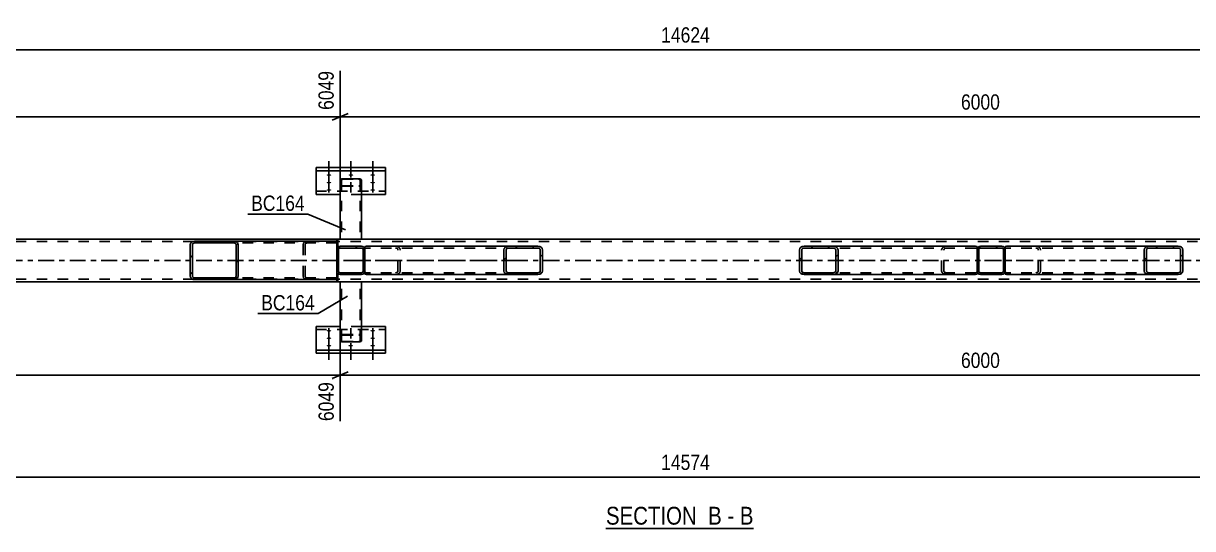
# Model space of a CAD drawing. Header units: millimetres. Extents: x -46 to 795, y -429 to 165.
# Drawn here: x 152.2 to 371.3, y -273.4 to -178.7 of the extents above; entities that cross this region are included whole.
import ezdxf

# ---------------------------------------------------------------- set-up
doc = ezdxf.new("R2010")
doc.units = ezdxf.units.MM
doc.linetypes.add('DXK_LINE_DOT2', pattern=[3.9198, 1.9599, -1.9599])
doc.linetypes.add('DXK_LINE_DOT3', pattern=[5.9187, 2.979, -0.9799, 0.9799, -0.9799])
doc.styles.add('Arial Narrow', font='ARIALN.TTF', dxfattribs={"height": 0.2})

# ---------------------------------------------------------------- blocks, each defined once
blk = doc.blocks.new('Unknown-761550471-13 - 7013')
at = {"color": 6, "linetype": 'Continuous'}
blk.add_line((261.36, -273.42), (289, -273.42), dxfattribs=at)
at = {"color": 0, "linetype": 'Continuous'}
blk.add_wipeout([(279.46, -272.67), (279.46, -269.17), (261.36, -269.17), (261.36, -272.67)], dxfattribs=at)
at = {"color": 7, "linetype": 'Continuous', "style": 'Arial Narrow'}
blk.add_text('SECTION ', height=3.34, dxfattribs=at).set_placement((261.36, -272.67))
at = {"color": 0, "linetype": 'Continuous'}
blk.add_wipeout([(283.07, -272.67), (283.07, -269.17), (280.51, -269.17), (280.51, -272.67)], dxfattribs=at)
at = {"color": 7, "linetype": 'Continuous', "style": 'Arial Narrow'}
blk.add_text('B', height=3.34, dxfattribs=at).set_placement((280.51, -272.67))
at = {"color": 0, "linetype": 'Continuous'}
blk.add_wipeout([(285.4, -272.67), (285.4, -269.17), (284.12, -269.17), (284.12, -272.67)], dxfattribs=at)
at = {"color": 7, "linetype": 'Continuous', "style": 'Arial Narrow'}
blk.add_text('-', height=3.34, dxfattribs=at).set_placement((284.12, -272.67))
at = {"color": 0, "linetype": 'Continuous'}
blk.add_wipeout([(289, -272.67), (289, -269.17), (286.45, -269.17), (286.45, -272.67)], dxfattribs=at)
at = {"color": 7, "linetype": 'Continuous', "style": 'Arial Narrow'}
blk.add_text('B', height=3.34, dxfattribs=at).set_placement((286.45, -272.67))
blk = doc.blocks.new('Part-761550471-7079 - 7013')
at = {"color": 2, "linetype": 'Continuous'}
for p, q in [((547.74, -219.14), (12.9, -219.14)), ((547.74, -227.14), (12.9, -227.14))]:
    blk.add_line(p, q, dxfattribs=at)
at = {"color": 7, "linetype": 'DXK_LINE_DOT2'}
for p, q in [((552.54, -219.62), (12.9, -219.62)), ((552.54, -226.66), (12.9, -226.66))]:
    blk.add_line(p, q, dxfattribs=at)
at = {"color": 7, "linetype": 'DXK_LINE_DOT3'}
blk.add_line((12.9, -223.14), (552.54, -223.14), dxfattribs=at)
blk = doc.blocks.new('Part-761550471-7015 - 7013')
at = {"color": 2, "linetype": 'Continuous'}
for p, q in [((210.9, -225.78), (210.9, -226.98)), ((211.14, -225.78), (210.9, -225.78)), ((210.9, -226.98), (210.9, -226.74)), ((210.9, -226.98), (211.14, -226.98)), ((211.14, -226.98), (211.14, -225.78))]:
    blk.add_line(p, q, dxfattribs=at)
at = {"color": 7, "linetype": 'DXK_LINE_DOT2'}
for p, q in [((210.9, -226.74), (210.9, -225.78)), ((210.9, -225.78), (211.14, -225.78)), ((210.9, -225.78), (210.9, -225.78)), ((211.14, -226.98), (210.9, -226.98)), ((210.9, -226.98), (210.9, -226.98)), ((211.14, -225.78), (211.14, -226.98)), ((211.14, -225.78), (211.14, -225.78)), ((211.14, -226.98), (211.14, -226.98))]:
    blk.add_line(p, q, dxfattribs=at)
blk = doc.blocks.new('Part-761550471-7189 - 7013')
at = {"color": 2, "linetype": 'Continuous'}
for p, q in [((211.55, -238.25), (211.55, -227.14)), ((215.55, -238.25), (215.55, -227.14)), ((211.58, -238.31), (211.55, -238.25)), ((211.69, -238.37), (211.58, -238.31)), ((211.84, -238.4), (211.69, -238.37)), ((212.03, -238.41), (211.84, -238.4)), ((212.03, -238.41), (215.07, -238.41)), ((215.25, -238.4), (215.07, -238.41)), ((215.41, -238.37), (215.25, -238.4)), ((215.51, -238.31), (215.41, -238.37)), ((215.55, -238.25), (215.51, -238.31))]:
    blk.add_line(p, q, dxfattribs=at)
at = {"color": 7, "linetype": 'DXK_LINE_DOT2'}
for p, q in [((215.55, -227.14), (211.55, -227.14)), ((211.79, -238.25), (211.79, -227.14)), ((215.31, -238.25), (215.31, -227.14)), ((211.55, -237.21), (211.58, -237.15)), ((211.58, -237.15), (211.69, -237.09)), ((211.69, -237.09), (211.84, -237.06)), ((211.8, -237.18), (211.79, -237.21)), ((211.79, -238.25), (211.8, -238.28)), ((211.86, -237.15), (211.8, -237.18)), ((211.8, -238.28), (211.86, -238.31)), ((211.84, -237.06), (212.03, -237.05)), ((211.93, -237.13), (211.86, -237.15)), ((211.86, -238.31), (211.93, -238.33)), ((212.03, -237.13), (211.93, -237.13)), ((211.93, -238.33), (212.03, -238.33)), ((212.03, -237.05), (215.07, -237.05)), ((212.03, -237.13), (215.07, -237.13)), ((212.03, -238.33), (215.07, -238.33)), ((215.07, -237.05), (215.25, -237.06)), ((215.16, -237.13), (215.07, -237.13)), ((215.07, -238.33), (215.16, -238.33)), ((215.24, -237.15), (215.16, -237.13)), ((215.16, -238.33), (215.24, -238.31)), ((215.24, -237.15), (215.25, -237.16)), ((215.24, -238.31), (215.29, -238.28)), ((215.25, -237.06), (215.41, -237.09)), ((215.25, -237.16), (215.29, -237.18)), ((215.31, -237.21), (215.29, -237.18)), ((215.29, -238.28), (215.31, -238.25)), ((215.41, -237.09), (215.51, -237.15)), ((215.51, -237.15), (215.55, -237.21))]:
    blk.add_line(p, q, dxfattribs=at)
blk = doc.blocks.new('Part-761550471-7016 - 7013')
at = {"color": 2, "linetype": 'Continuous'}
for p, q in [((210.9, -219.3), (210.9, -219.54)), ((211.14, -219.3), (210.9, -219.3)), ((210.9, -220.5), (210.9, -219.3)), ((210.9, -220.5), (211.14, -220.5)), ((211.14, -220.5), (211.14, -219.3))]:
    blk.add_line(p, q, dxfattribs=at)
at = {"color": 7, "linetype": 'DXK_LINE_DOT2'}
for p, q in [((210.9, -219.3), (211.14, -219.3)), ((210.9, -219.3), (210.9, -219.3)), ((210.9, -219.54), (210.9, -220.5)), ((211.14, -220.5), (210.9, -220.5)), ((210.9, -220.5), (210.9, -220.5)), ((211.14, -219.3), (211.14, -220.5)), ((211.14, -219.3), (211.14, -219.3)), ((211.14, -220.5), (211.14, -220.5))]:
    blk.add_line(p, q, dxfattribs=at)
blk = doc.blocks.new('Bolt-761550471-7035 - 7013')
at = {"linetype": 'Continuous'}
for points in [[(209.45, -236.48), (209.35, -236.48), (209.27, -236.47), (209.19, -236.45), (209.12, -236.43), (209.07, -236.4), (209.03, -236.37), (209.01, -236.34), (209.01, -236.31), (209.03, -236.28), (209.07, -236.25), (209.12, -236.23), (209.19, -236.21), (209.27, -236.19), (209.35, -236.18), (209.45, -236.18), (209.54, -236.18), (209.63, -236.19), (209.7, -236.21), (209.77, -236.23), (209.83, -236.25), (209.86, -236.28), (209.88, -236.31), (209.88, -236.34), (209.86, -236.37), (209.83, -236.4), (209.77, -236.43), (209.7, -236.45), (209.63, -236.47), (209.54, -236.48)], [(217.65, -236.48), (217.55, -236.48), (217.47, -236.47), (217.39, -236.45), (217.32, -236.43), (217.27, -236.4), (217.23, -236.37), (217.21, -236.34), (217.21, -236.31), (217.23, -236.28), (217.27, -236.25), (217.32, -236.23), (217.39, -236.21), (217.47, -236.19), (217.55, -236.18), (217.65, -236.18), (217.74, -236.18), (217.83, -236.19), (217.9, -236.21), (217.97, -236.23), (218.03, -236.25), (218.06, -236.28), (218.08, -236.31), (218.08, -236.34), (218.06, -236.37), (218.03, -236.4), (217.97, -236.43), (217.9, -236.45), (217.83, -236.47), (217.74, -236.48)], [(209.45, -237.87), (209.35, -237.87), (209.27, -237.86), (209.19, -237.85), (209.12, -237.82), (209.07, -237.8), (209.03, -237.77), (209.01, -237.74), (209.01, -237.71), (209.03, -237.68), (209.07, -237.65), (209.12, -237.62), (209.19, -237.6), (209.27, -237.59), (209.35, -237.58), (209.45, -237.57), (209.54, -237.58), (209.63, -237.59), (209.7, -237.6), (209.77, -237.62), (209.83, -237.65), (209.86, -237.68), (209.88, -237.71), (209.88, -237.74), (209.86, -237.77), (209.83, -237.8), (209.77, -237.82), (209.7, -237.85), (209.63, -237.86), (209.54, -237.87)], [(217.65, -237.87), (217.55, -237.87), (217.47, -237.86), (217.39, -237.85), (217.32, -237.82), (217.27, -237.8), (217.23, -237.77), (217.21, -237.74), (217.21, -237.71), (217.23, -237.68), (217.27, -237.65), (217.32, -237.62), (217.39, -237.6), (217.47, -237.59), (217.55, -237.58), (217.65, -237.57), (217.74, -237.58), (217.83, -237.59), (217.9, -237.6), (217.97, -237.62), (218.03, -237.65), (218.06, -237.68), (218.08, -237.71), (218.08, -237.74), (218.06, -237.77), (218.03, -237.8), (217.97, -237.82), (217.9, -237.85), (217.83, -237.86), (217.74, -237.87)], [(209.45, -239.28), (209.35, -239.28), (209.27, -239.27), (209.19, -239.25), (209.12, -239.23), (209.07, -239.21), (209.03, -239.18), (209.01, -239.15), (209.01, -239.12), (209.03, -239.09), (209.07, -239.06), (209.12, -239.03), (209.19, -239.01), (209.27, -239), (209.35, -238.99), (209.45, -238.98), (209.54, -238.99), (209.63, -239), (209.7, -239.01), (209.77, -239.03), (209.83, -239.06), (209.86, -239.09), (209.88, -239.12), (209.88, -239.15), (209.86, -239.18), (209.83, -239.21), (209.77, -239.23), (209.7, -239.25), (209.63, -239.27), (209.54, -239.28)], [(213.53, -239.28), (213.43, -239.28), (213.35, -239.27), (213.27, -239.25), (213.2, -239.23), (213.15, -239.21), (213.11, -239.18), (213.09, -239.15), (213.09, -239.12), (213.11, -239.09), (213.15, -239.06), (213.2, -239.03), (213.27, -239.01), (213.35, -239), (213.43, -238.99), (213.53, -238.98), (213.62, -238.99), (213.71, -239), (213.78, -239.01), (213.85, -239.03), (213.91, -239.06), (213.94, -239.09), (213.96, -239.12), (213.96, -239.15), (213.94, -239.18), (213.91, -239.21), (213.85, -239.23), (213.78, -239.25), (213.71, -239.27), (213.62, -239.28)], [(217.65, -239.28), (217.55, -239.28), (217.47, -239.27), (217.39, -239.25), (217.32, -239.23), (217.27, -239.21), (217.23, -239.18), (217.21, -239.15), (217.21, -239.12), (217.23, -239.09), (217.27, -239.06), (217.32, -239.03), (217.39, -239.01), (217.47, -239), (217.55, -238.99), (217.65, -238.98), (217.74, -238.99), (217.83, -239), (217.9, -239.01), (217.97, -239.03), (218.03, -239.06), (218.06, -239.09), (218.08, -239.12), (218.08, -239.15), (218.06, -239.18), (218.03, -239.21), (217.97, -239.23), (217.9, -239.25), (217.83, -239.27), (217.74, -239.28)]]:
    blk.add_hatch(color=1, dxfattribs=at).paths.add_polyline_path(points)
at = {"color": 1, "linetype": 'Continuous'}
for p, q in [((209.45, -235.84), (209.45, -238.96)), ((217.65, -235.84), (217.65, -238.96)), ((209.45, -237.23), (209.45, -240.35)), ((209.45, -238.64), (209.45, -241.76)), ((213.53, -238.64), (213.53, -241.76)), ((217.65, -237.23), (217.65, -240.35)), ((217.65, -238.64), (217.65, -241.76))]:
    blk.add_line(p, q, dxfattribs=at)
at = {"color": 1, "linetype": 'DXK_LINE_DOT2'}
blk.add_line((213.53, -235.84), (213.53, -238.96), dxfattribs=at)
blk = doc.blocks.new('Bolt-761550471-7036 - 7013')
at = {"linetype": 'Continuous'}
for points in [[(209.45, -206.99), (209.54, -207), (209.63, -207.01), (209.7, -207.02), (209.77, -207.04), (209.83, -207.07), (209.86, -207.1), (209.88, -207.13), (209.88, -207.16), (209.86, -207.19), (209.83, -207.22), (209.77, -207.24), (209.7, -207.27), (209.63, -207.28), (209.54, -207.29), (209.45, -207.29), (209.35, -207.29), (209.27, -207.28), (209.19, -207.27), (209.12, -207.24), (209.07, -207.22), (209.03, -207.19), (209.01, -207.16), (209.01, -207.13), (209.03, -207.1), (209.07, -207.07), (209.12, -207.04), (209.19, -207.02), (209.27, -207.01), (209.35, -207)], [(213.57, -206.99), (213.66, -207), (213.75, -207.01), (213.82, -207.02), (213.89, -207.04), (213.95, -207.07), (213.98, -207.1), (214, -207.13), (214, -207.16), (213.98, -207.19), (213.95, -207.22), (213.89, -207.24), (213.82, -207.27), (213.75, -207.28), (213.66, -207.29), (213.57, -207.29), (213.47, -207.29), (213.39, -207.28), (213.31, -207.27), (213.24, -207.24), (213.19, -207.22), (213.15, -207.19), (213.13, -207.16), (213.13, -207.13), (213.15, -207.1), (213.19, -207.07), (213.24, -207.04), (213.31, -207.02), (213.39, -207.01), (213.47, -207)], [(217.65, -206.99), (217.74, -207), (217.83, -207.01), (217.9, -207.02), (217.97, -207.04), (218.03, -207.07), (218.06, -207.1), (218.08, -207.13), (218.08, -207.16), (218.06, -207.19), (218.03, -207.22), (217.97, -207.24), (217.9, -207.27), (217.83, -207.28), (217.74, -207.29), (217.65, -207.29), (217.55, -207.29), (217.47, -207.28), (217.39, -207.27), (217.32, -207.24), (217.27, -207.22), (217.23, -207.19), (217.21, -207.16), (217.21, -207.13), (217.23, -207.1), (217.27, -207.07), (217.32, -207.04), (217.39, -207.02), (217.47, -207.01), (217.55, -207)], [(209.45, -208.4), (209.54, -208.41), (209.63, -208.42), (209.7, -208.43), (209.77, -208.45), (209.83, -208.48), (209.86, -208.51), (209.88, -208.54), (209.88, -208.57), (209.86, -208.6), (209.83, -208.63), (209.77, -208.65), (209.7, -208.67), (209.63, -208.69), (209.54, -208.7), (209.45, -208.7), (209.35, -208.7), (209.27, -208.69), (209.19, -208.67), (209.12, -208.65), (209.07, -208.63), (209.03, -208.6), (209.01, -208.57), (209.01, -208.54), (209.03, -208.51), (209.07, -208.48), (209.12, -208.45), (209.19, -208.43), (209.27, -208.42), (209.35, -208.41)], [(209.45, -209.8), (209.54, -209.8), (209.63, -209.81), (209.7, -209.83), (209.77, -209.85), (209.83, -209.87), (209.86, -209.9), (209.88, -209.93), (209.88, -209.96), (209.86, -209.99), (209.83, -210.02), (209.77, -210.05), (209.7, -210.07), (209.63, -210.09), (209.54, -210.1), (209.45, -210.1), (209.35, -210.1), (209.27, -210.09), (209.19, -210.07), (209.12, -210.05), (209.07, -210.02), (209.03, -209.99), (209.01, -209.96), (209.01, -209.93), (209.03, -209.9), (209.07, -209.87), (209.12, -209.85), (209.19, -209.83), (209.27, -209.81), (209.35, -209.8)], [(217.65, -208.4), (217.74, -208.41), (217.83, -208.42), (217.9, -208.43), (217.97, -208.45), (218.03, -208.48), (218.06, -208.51), (218.08, -208.54), (218.08, -208.57), (218.06, -208.6), (218.03, -208.63), (217.97, -208.65), (217.9, -208.67), (217.83, -208.69), (217.74, -208.7), (217.65, -208.7), (217.55, -208.7), (217.47, -208.69), (217.39, -208.67), (217.32, -208.65), (217.27, -208.63), (217.23, -208.6), (217.21, -208.57), (217.21, -208.54), (217.23, -208.51), (217.27, -208.48), (217.32, -208.45), (217.39, -208.43), (217.47, -208.42), (217.55, -208.41)], [(217.65, -209.8), (217.74, -209.8), (217.83, -209.81), (217.9, -209.83), (217.97, -209.85), (218.03, -209.87), (218.06, -209.9), (218.08, -209.93), (218.08, -209.96), (218.06, -209.99), (218.03, -210.02), (217.97, -210.05), (217.9, -210.07), (217.83, -210.09), (217.74, -210.1), (217.65, -210.1), (217.55, -210.1), (217.47, -210.09), (217.39, -210.07), (217.32, -210.05), (217.27, -210.02), (217.23, -209.99), (217.21, -209.96), (217.21, -209.93), (217.23, -209.9), (217.27, -209.87), (217.32, -209.85), (217.39, -209.83), (217.47, -209.81), (217.55, -209.8)]]:
    blk.add_hatch(color=1, dxfattribs=at).paths.add_polyline_path(points)
at = {"color": 1, "linetype": 'Continuous'}
for p, q in [((209.45, -207.63), (209.45, -204.51)), ((209.45, -209.04), (209.45, -205.92)), ((213.57, -207.63), (213.57, -204.51)), ((217.65, -207.63), (217.65, -204.51)), ((217.65, -209.04), (217.65, -205.92)), ((209.45, -210.44), (209.45, -207.32)), ((217.65, -210.44), (217.65, -207.32))]:
    blk.add_line(p, q, dxfattribs=at)
at = {"color": 1, "linetype": 'DXK_LINE_DOT2'}
blk.add_line((213.57, -210.44), (213.57, -207.32), dxfattribs=at)
blk = doc.blocks.new('Part-761550471-7110 - 7013')
at = {"color": 2, "linetype": 'Continuous'}
for p, q in [((207.05, -240.55), (207.05, -235.51)), ((211.55, -235.51), (207.05, -235.51)), ((220.05, -235.51), (215.55, -235.51)), ((220.05, -240.55), (220.05, -235.51)), ((207.05, -239.95), (220.05, -239.95)), ((207.05, -240.55), (220.05, -240.55))]:
    blk.add_line(p, q, dxfattribs=at)
at = {"color": 7, "linetype": 'DXK_LINE_DOT2'}
for p, q in [((207.05, -236.11), (220.05, -236.11)), ((211.58, -235.51), (211.55, -235.51)), ((215.55, -235.51), (211.58, -235.51))]:
    blk.add_line(p, q, dxfattribs=at)
blk = doc.blocks.new('Part-761550471-7115 - 7013')
at = {"linetype": 'Continuous'}
h = blk.add_hatch(dxfattribs=at)
h.set_pattern_fill('', scale=0.7, style=0, pattern_type=0)
h.set_pattern_definition([(45, (368.9369, -225.7294), (-1.57154, 1.57154), [])])
h.paths.add_polyline_path([(368.6, -225.78), (368.94, -225.73), (369.22, -225.59), (369.41, -225.38), (369.48, -225.14), (369.48, -221.14), (369.41, -220.89), (369.22, -220.69), (368.94, -220.55), (368.6, -220.5), (363.11, -220.5), (362.77, -220.55), (362.49, -220.69), (362.3, -220.89), (362.23, -221.14), (362.23, -225.14), (362.3, -225.38), (362.49, -225.59), (362.77, -225.73), (363.11, -225.78)])
h.paths.add_polyline_path([(362.94, -225.43), (362.8, -225.36), (362.7, -225.26), (362.67, -225.14), (362.67, -221.14), (362.7, -221.02), (362.8, -220.91), (362.94, -220.84), (363.11, -220.82), (368.6, -220.82), (368.77, -220.84), (368.91, -220.91), (369.01, -221.02), (369.04, -221.14), (369.04, -225.14), (369.01, -225.26), (368.91, -225.36), (368.77, -225.43), (368.6, -225.46), (363.11, -225.46)])
at = {"color": 2, "linetype": 'Continuous'}
for p, q in [((336.18, -220.54), (336.44, -220.5)), ((336.18, -220.54), (336.18, -221.14)), ((363.11, -220.5), (336.44, -220.5)), ((362.3, -220.89), (362.23, -221.14)), ((362.23, -225.14), (362.23, -221.14)), ((362.67, -221.14), (362.7, -221.02)), ((362.67, -225.14), (362.67, -221.14)), ((363.11, -220.5), (362.77, -220.55)), ((362.94, -220.84), (363.11, -220.82)), ((363.11, -220.5), (368.6, -220.5)), ((363.11, -220.82), (368.6, -220.82)), ((368.94, -220.55), (368.6, -220.5)), ((368.6, -220.82), (368.77, -220.84)), ((369.01, -221.02), (369.04, -221.14)), ((369.04, -225.14), (369.04, -221.14)), ((369.48, -221.14), (369.41, -220.89)), ((369.48, -225.14), (369.48, -221.14)), ((336.18, -225.73), (336.18, -225.14)), ((362.23, -225.14), (362.3, -225.38)), ((362.7, -225.26), (362.67, -225.14)), ((363.11, -225.46), (362.94, -225.43)), ((363.11, -225.46), (368.6, -225.46)), ((368.77, -225.43), (368.6, -225.46)), ((369.04, -225.14), (369.01, -225.26)), ((369.41, -225.38), (369.48, -225.14)), ((336.18, -225.74), (336.18, -225.73)), ((336.44, -225.78), (336.18, -225.74)), ((363.11, -225.78), (336.44, -225.78)), ((362.77, -225.73), (363.11, -225.78)), ((363.11, -225.78), (368.6, -225.78)), ((368.6, -225.78), (368.94, -225.73))]:
    blk.add_line(p, q, dxfattribs=at)
at = {"color": 7, "linetype": 'DXK_LINE_DOT2'}
for p, q in [((336.18, -220.54), (336.18, -220.89)), ((336.27, -220.84), (336.18, -220.89)), ((336.18, -225.59), (336.18, -221.14)), ((336.44, -220.82), (336.27, -220.84)), ((368.6, -220.82), (336.44, -220.82)), ((341.93, -220.5), (342.27, -220.55)), ((342.1, -220.84), (341.93, -220.82)), ((342.37, -221.14), (342.33, -221.02)), ((342.37, -225.14), (342.37, -221.14)), ((342.74, -220.89), (342.81, -221.14)), ((342.81, -225.14), (342.81, -221.14)), ((368.6, -220.5), (363.11, -220.5)), ((336.18, -225.39), (336.27, -225.43)), ((336.27, -225.43), (336.44, -225.46)), ((368.6, -225.46), (336.44, -225.46)), ((341.93, -225.46), (342.1, -225.43)), ((342.33, -225.26), (342.37, -225.14)), ((342.81, -225.14), (342.74, -225.38)), ((342.27, -225.73), (341.93, -225.78)), ((368.6, -225.78), (363.11, -225.78))]:
    blk.add_line(p, q, dxfattribs=at)
at = {"color": 7, "linetype": 'DXK_LINE_DOT3'}
blk.add_line((332.33, -223.14), (365.86, -223.14), dxfattribs=at)
at = {"color": 7, "linetype": 'DXK_LINE_DOT2'}
for centre, radius, start, end in [((342, -221.23), 0.401, 32.4104, 75.4453), ((342.06, -221.32), 0.802, 32.4104, 75.4453), ((342, -225.05), 0.401, 284.5547, 327.5896), ((342.06, -224.95), 0.802, 284.5547, 327.5896)]:
    blk.add_arc(centre, radius, start, end, dxfattribs=at)
at = {"color": 2, "linetype": 'Continuous'}
for centre, radius, start, end in [((362.97, -221.32), 0.802, 104.5547, 147.5896), ((363.04, -221.23), 0.401, 104.5547, 147.5896), ((368.67, -221.23), 0.401, 32.4104, 75.4453), ((368.74, -221.32), 0.802, 32.4104, 75.4453), ((362.97, -224.95), 0.802, 212.4104, 255.4453), ((363.04, -225.05), 0.401, 212.4104, 255.4453), ((368.67, -225.05), 0.401, 284.5547, 327.5896), ((368.74, -224.95), 0.802, 284.5547, 327.5896)]:
    blk.add_arc(centre, radius, start, end, dxfattribs=at)
blk = doc.blocks.new('Part-761550471-7122 - 7013')
at = {"linetype": 'Continuous'}
h = blk.add_hatch(dxfattribs=at)
h.set_pattern_fill('', scale=0.7, style=0, pattern_type=0)
h.set_pattern_definition([(45, (215.7857, -225.7294), (-1.57154, 1.57154), [])])
h.paths.add_polyline_path([(215.54, -225.78), (215.79, -225.73), (215.99, -225.59), (216.13, -225.38), (216.18, -225.14), (216.18, -221.14), (216.13, -220.89), (215.99, -220.69), (215.79, -220.55), (215.54, -220.5), (211.54, -220.5), (211.3, -220.55), (211.09, -220.69), (210.95, -220.89), (210.9, -221.14), (210.9, -225.14), (210.95, -225.38), (211.09, -225.59), (211.3, -225.73), (211.54, -225.78)])
h.paths.add_polyline_path([(211.42, -225.43), (211.31, -225.36), (211.25, -225.26), (211.22, -225.14), (211.22, -221.14), (211.25, -221.02), (211.31, -220.91), (211.42, -220.84), (211.54, -220.82), (215.54, -220.82), (215.66, -220.84), (215.77, -220.91), (215.84, -221.02), (215.86, -221.14), (215.86, -225.14), (215.84, -225.26), (215.77, -225.36), (215.66, -225.43), (215.54, -225.46), (211.54, -225.46)])
at = {"color": 7, "linetype": 'DXK_LINE_DOT2'}
for p, q in [((210.9, -221.14), (210.95, -220.89)), ((210.9, -225.14), (210.9, -221.14)), ((211.25, -221.02), (211.22, -221.14)), ((211.22, -225.14), (211.22, -221.14)), ((211.3, -220.55), (211.54, -220.5)), ((211.54, -220.82), (211.42, -220.84)), ((211.54, -220.5), (215.54, -220.5)), ((211.54, -220.82), (215.54, -220.82)), ((215.54, -220.5), (215.79, -220.55)), ((215.66, -220.84), (215.54, -220.82)), ((215.86, -221.14), (215.84, -221.02)), ((215.86, -225.14), (215.86, -221.14)), ((216.13, -220.89), (216.18, -221.14)), ((216.18, -225.14), (216.18, -221.14)), ((210.95, -225.38), (210.9, -225.14)), ((211.22, -225.14), (211.25, -225.26)), ((211.42, -225.43), (211.54, -225.46)), ((211.54, -225.46), (215.54, -225.46)), ((215.54, -225.46), (215.66, -225.43)), ((215.84, -225.26), (215.86, -225.14)), ((216.18, -225.14), (216.13, -225.38)), ((211.54, -225.78), (211.3, -225.73)), ((211.54, -225.78), (215.54, -225.78)), ((215.79, -225.73), (215.54, -225.78))]:
    blk.add_line(p, q, dxfattribs=at)
at = {"color": 2, "linetype": 'Continuous'}
for p, q in [((210.95, -220.89), (210.9, -221.14)), ((210.9, -225.14), (210.9, -221.14)), ((211.22, -221.14), (211.25, -221.02)), ((211.22, -225.14), (211.22, -221.14)), ((211.54, -220.5), (211.3, -220.55)), ((211.42, -220.84), (211.54, -220.82)), ((211.54, -220.5), (215.54, -220.5)), ((211.54, -220.82), (215.54, -220.82)), ((215.79, -220.55), (215.54, -220.5)), ((215.54, -220.82), (215.66, -220.84)), ((215.84, -221.02), (215.86, -221.14)), ((215.86, -225.14), (215.86, -221.14)), ((216.18, -221.14), (216.13, -220.89)), ((216.18, -225.14), (216.18, -221.14)), ((210.9, -225.14), (210.95, -225.38)), ((211.25, -225.26), (211.22, -225.14)), ((211.54, -225.46), (211.42, -225.43)), ((211.54, -225.46), (215.54, -225.46)), ((215.66, -225.43), (215.54, -225.46)), ((215.86, -225.14), (215.84, -225.26)), ((216.13, -225.38), (216.18, -225.14)), ((211.3, -225.73), (211.54, -225.78)), ((211.54, -225.78), (215.54, -225.78)), ((215.54, -225.78), (215.79, -225.73))]:
    blk.add_line(p, q, dxfattribs=at)
at = {"color": 7, "linetype": 'DXK_LINE_DOT2'}
for centre, radius, start, end in [((211.54, -221.14), 0.64, 112.5, 157.5), ((211.54, -221.14), 0.32, 112.5, 157.5), ((215.54, -221.14), 0.32, 22.5, 67.5), ((215.54, -221.14), 0.64, 22.5, 67.5), ((211.54, -225.14), 0.64, 202.5, 247.5), ((211.54, -225.14), 0.32, 202.5, 247.5), ((215.54, -225.14), 0.32, 292.5, 337.5), ((215.54, -225.14), 0.64, 292.5, 337.5)]:
    blk.add_arc(centre, radius, start, end, dxfattribs=at)
at = {"color": 2, "linetype": 'Continuous'}
for centre, radius, start, end in [((211.54, -221.14), 0.64, 112.5, 157.5), ((211.54, -221.14), 0.32, 112.5, 157.5), ((215.54, -221.14), 0.32, 22.5, 67.5), ((215.54, -221.14), 0.64, 22.5, 67.5), ((211.54, -225.14), 0.64, 202.5, 247.5), ((211.54, -225.14), 0.32, 202.5, 247.5), ((215.54, -225.14), 0.32, 292.5, 337.5), ((215.54, -225.14), 0.64, 292.5, 337.5)]:
    blk.add_arc(centre, radius, start, end, dxfattribs=at)
blk = doc.blocks.new('Part-761550471-7125 - 7013')
at = {"linetype": 'Continuous'}
h = blk.add_hatch(dxfattribs=at)
h.set_pattern_fill('', scale=0.7, style=0, pattern_type=0)
h.set_pattern_definition([(45, (335.7857, -225.7294), (-1.57154, 1.57154), [])])
h.paths.add_polyline_path([(335.54, -225.78), (335.79, -225.73), (335.99, -225.59), (336.13, -225.38), (336.18, -225.14), (336.18, -221.14), (336.13, -220.89), (335.99, -220.69), (335.79, -220.55), (335.54, -220.5), (331.54, -220.5), (331.3, -220.55), (331.09, -220.69), (330.95, -220.89), (330.9, -221.14), (330.9, -225.14), (330.95, -225.38), (331.09, -225.59), (331.3, -225.73), (331.54, -225.78)])
h.paths.add_polyline_path([(331.42, -225.43), (331.31, -225.36), (331.25, -225.26), (331.22, -225.14), (331.22, -221.14), (331.25, -221.02), (331.31, -220.91), (331.42, -220.84), (331.54, -220.82), (335.54, -220.82), (335.66, -220.84), (335.77, -220.91), (335.84, -221.02), (335.86, -221.14), (335.86, -225.14), (335.84, -225.26), (335.77, -225.36), (335.66, -225.43), (335.54, -225.46), (331.54, -225.46)])
at = {"color": 7, "linetype": 'DXK_LINE_DOT2'}
for p, q in [((330.9, -221.14), (330.95, -220.89)), ((330.9, -225.14), (330.9, -221.14)), ((331.25, -221.02), (331.22, -221.14)), ((331.22, -225.14), (331.22, -221.14)), ((331.3, -220.55), (331.54, -220.5)), ((331.54, -220.82), (331.42, -220.84)), ((331.54, -220.5), (335.54, -220.5)), ((331.54, -220.82), (335.54, -220.82)), ((335.54, -220.5), (335.79, -220.55)), ((335.66, -220.84), (335.54, -220.82)), ((335.86, -221.14), (335.84, -221.02)), ((335.86, -225.14), (335.86, -221.14)), ((336.13, -220.89), (336.18, -221.14)), ((336.18, -225.14), (336.18, -221.14)), ((330.95, -225.38), (330.9, -225.14)), ((331.22, -225.14), (331.25, -225.26)), ((331.42, -225.43), (331.54, -225.46)), ((331.54, -225.46), (335.54, -225.46)), ((335.54, -225.46), (335.66, -225.43)), ((335.84, -225.26), (335.86, -225.14)), ((336.18, -225.14), (336.13, -225.38)), ((331.54, -225.78), (331.3, -225.73)), ((331.54, -225.78), (335.54, -225.78)), ((335.79, -225.73), (335.54, -225.78))]:
    blk.add_line(p, q, dxfattribs=at)
at = {"color": 2, "linetype": 'Continuous'}
for p, q in [((330.95, -220.89), (330.9, -221.14)), ((330.9, -225.14), (330.9, -221.14)), ((331.22, -221.14), (331.25, -221.02)), ((331.22, -225.14), (331.22, -221.14)), ((331.54, -220.5), (331.3, -220.55)), ((331.42, -220.84), (331.54, -220.82)), ((331.54, -220.5), (335.54, -220.5)), ((331.54, -220.82), (335.54, -220.82)), ((335.79, -220.55), (335.54, -220.5)), ((335.54, -220.82), (335.66, -220.84)), ((335.84, -221.02), (335.86, -221.14)), ((335.86, -225.14), (335.86, -221.14)), ((336.18, -221.14), (336.13, -220.89)), ((336.18, -225.14), (336.18, -221.14)), ((330.9, -225.14), (330.95, -225.38)), ((331.25, -225.26), (331.22, -225.14)), ((331.54, -225.46), (331.42, -225.43)), ((331.54, -225.46), (335.54, -225.46)), ((335.66, -225.43), (335.54, -225.46)), ((335.86, -225.14), (335.84, -225.26)), ((336.13, -225.38), (336.18, -225.14)), ((331.3, -225.73), (331.54, -225.78)), ((331.54, -225.78), (335.54, -225.78)), ((335.54, -225.78), (335.79, -225.73))]:
    blk.add_line(p, q, dxfattribs=at)
at = {"color": 7, "linetype": 'DXK_LINE_DOT3'}
blk.add_line((333.54, -223.14), (333.54, -223.14), dxfattribs=at)
at = {"color": 7, "linetype": 'DXK_LINE_DOT2'}
for centre, radius, start, end in [((331.54, -221.14), 0.64, 112.5, 157.5), ((331.54, -221.14), 0.32, 112.5, 157.5), ((335.54, -221.14), 0.32, 22.5, 67.5), ((335.54, -221.14), 0.64, 22.5, 67.5), ((331.54, -225.14), 0.64, 202.5, 247.5), ((331.54, -225.14), 0.32, 202.5, 247.5), ((335.54, -225.14), 0.32, 292.5, 337.5), ((335.54, -225.14), 0.64, 292.5, 337.5)]:
    blk.add_arc(centre, radius, start, end, dxfattribs=at)
at = {"color": 2, "linetype": 'Continuous'}
for centre, radius, start, end in [((331.54, -221.14), 0.64, 112.5, 157.5), ((331.54, -221.14), 0.32, 112.5, 157.5), ((335.54, -221.14), 0.32, 22.5, 67.5), ((335.54, -221.14), 0.64, 22.5, 67.5), ((331.54, -225.14), 0.64, 202.5, 247.5), ((331.54, -225.14), 0.32, 202.5, 247.5), ((335.54, -225.14), 0.32, 292.5, 337.5), ((335.54, -225.14), 0.64, 292.5, 337.5)]:
    blk.add_arc(centre, radius, start, end, dxfattribs=at)
blk = doc.blocks.new('Part-761550471-7137 - 7013')
at = {"color": 2, "linetype": 'Continuous'}
for p, q in [((211.55, -208.03), (211.58, -207.96)), ((211.55, -208.03), (211.55, -219.14)), ((211.58, -207.96), (211.69, -207.91)), ((211.69, -207.91), (211.84, -207.87)), ((211.84, -207.87), (212.03, -207.86)), ((212.03, -207.86), (215.07, -207.86)), ((215.07, -207.86), (215.25, -207.87)), ((215.25, -207.87), (215.41, -207.91)), ((215.41, -207.91), (215.51, -207.96)), ((215.51, -207.96), (215.55, -208.03)), ((215.55, -219.14), (215.55, -208.03))]:
    blk.add_line(p, q, dxfattribs=at)
at = {"color": 7, "linetype": 'DXK_LINE_DOT2'}
for p, q in [((211.8, -207.99), (211.79, -208.03)), ((211.79, -208.03), (211.79, -219.14)), ((211.86, -207.97), (211.8, -207.99)), ((211.93, -207.95), (211.86, -207.97)), ((212.03, -207.94), (211.93, -207.95)), ((212.03, -207.94), (215.07, -207.94)), ((215.16, -207.95), (215.07, -207.94)), ((215.24, -207.97), (215.16, -207.95)), ((215.29, -207.99), (215.24, -207.97)), ((215.31, -208.03), (215.29, -207.99)), ((215.31, -208.03), (215.31, -219.14)), ((211.58, -209.13), (211.55, -209.07)), ((211.69, -209.18), (211.58, -209.13)), ((211.84, -209.22), (211.69, -209.18)), ((211.79, -209.07), (211.8, -209.1)), ((211.8, -209.1), (211.86, -209.12)), ((212.03, -209.23), (211.84, -209.22)), ((211.86, -209.12), (211.93, -209.14)), ((211.93, -209.14), (212.03, -209.15)), ((212.03, -209.15), (215.07, -209.15)), ((212.03, -209.23), (215.07, -209.23)), ((215.07, -209.15), (215.16, -209.14)), ((215.25, -209.22), (215.07, -209.23)), ((215.16, -209.14), (215.24, -209.12)), ((215.24, -209.12), (215.25, -209.12)), ((215.25, -209.12), (215.29, -209.1)), ((215.41, -209.18), (215.25, -209.22)), ((215.29, -209.1), (215.31, -209.07)), ((215.51, -209.13), (215.41, -209.18)), ((215.55, -209.07), (215.51, -209.13)), ((211.55, -219.14), (215.55, -219.14))]:
    blk.add_line(p, q, dxfattribs=at)
blk = doc.blocks.new('Part-761550471-7109 - 7013')
at = {"color": 2, "linetype": 'Continuous'}
for p, q in [((220.05, -205.72), (207.05, -205.72)), ((207.05, -205.72), (207.05, -210.77)), ((220.05, -205.72), (220.05, -210.77)), ((207.05, -206.32), (220.05, -206.32)), ((211.55, -210.77), (207.05, -210.77)), ((220.05, -210.77), (215.55, -210.77))]:
    blk.add_line(p, q, dxfattribs=at)
at = {"color": 7, "linetype": 'DXK_LINE_DOT2'}
for p, q in [((207.05, -210.17), (220.05, -210.17)), ((215.55, -210.77), (211.55, -210.77))]:
    blk.add_line(p, q, dxfattribs=at)
blk = doc.blocks.new('Part-761550471-7113 - 7013')
at = {"linetype": 'Continuous'}
h = blk.add_hatch(dxfattribs=at)
h.set_pattern_fill('', scale=0.7, style=0, pattern_type=0)
h.set_pattern_definition([(45, (248.9368, -225.7294), (-1.57154, 1.57154), [])])
h.paths.add_polyline_path([(248.6, -225.78), (248.94, -225.73), (249.22, -225.59), (249.41, -225.38), (249.48, -225.14), (249.48, -221.14), (249.41, -220.89), (249.22, -220.69), (248.94, -220.55), (248.6, -220.5), (243.11, -220.5), (242.77, -220.55), (242.49, -220.69), (242.3, -220.89), (242.23, -221.14), (242.23, -225.14), (242.3, -225.38), (242.49, -225.59), (242.77, -225.73), (243.11, -225.78)])
h.paths.add_polyline_path([(242.94, -225.43), (242.8, -225.36), (242.7, -225.26), (242.67, -225.14), (242.67, -221.14), (242.7, -221.02), (242.8, -220.91), (242.94, -220.84), (243.11, -220.82), (248.6, -220.82), (248.77, -220.84), (248.91, -220.91), (249.01, -221.02), (249.04, -221.14), (249.04, -225.14), (249.01, -225.26), (248.91, -225.36), (248.77, -225.43), (248.6, -225.46), (243.11, -225.46)])
at = {"color": 2, "linetype": 'Continuous'}
for p, q in [((216.18, -220.54), (216.44, -220.5)), ((216.18, -220.54), (216.18, -221.14)), ((243.11, -220.5), (216.44, -220.5)), ((242.3, -220.89), (242.23, -221.14)), ((242.23, -225.14), (242.23, -221.14)), ((242.67, -221.14), (242.7, -221.02)), ((242.67, -225.14), (242.67, -221.14)), ((243.11, -220.5), (242.77, -220.55)), ((242.94, -220.84), (243.11, -220.82)), ((243.11, -220.5), (248.6, -220.5)), ((243.11, -220.82), (248.6, -220.82)), ((248.94, -220.55), (248.6, -220.5)), ((248.6, -220.82), (248.77, -220.84)), ((249.01, -221.02), (249.04, -221.14)), ((249.04, -225.14), (249.04, -221.14)), ((249.48, -221.14), (249.41, -220.89)), ((249.48, -225.14), (249.48, -221.14)), ((216.18, -225.73), (216.18, -225.14)), ((242.23, -225.14), (242.3, -225.38)), ((242.7, -225.26), (242.67, -225.14)), ((243.11, -225.46), (242.94, -225.43)), ((243.11, -225.46), (248.6, -225.46)), ((248.77, -225.43), (248.6, -225.46)), ((249.04, -225.14), (249.01, -225.26)), ((249.41, -225.38), (249.48, -225.14)), ((216.18, -225.74), (216.18, -225.73)), ((216.44, -225.78), (216.18, -225.74)), ((243.11, -225.78), (216.44, -225.78)), ((242.77, -225.73), (243.11, -225.78)), ((243.11, -225.78), (248.6, -225.78)), ((248.6, -225.78), (248.94, -225.73))]:
    blk.add_line(p, q, dxfattribs=at)
at = {"color": 7, "linetype": 'DXK_LINE_DOT2'}
for p, q in [((216.18, -220.54), (216.18, -220.89)), ((216.27, -220.84), (216.18, -220.89)), ((216.18, -225.59), (216.18, -221.14)), ((216.44, -220.82), (216.27, -220.84)), ((248.6, -220.82), (216.44, -220.82)), ((221.93, -220.5), (222.27, -220.55)), ((222.1, -220.84), (221.93, -220.82)), ((222.37, -221.14), (222.33, -221.02)), ((222.37, -225.14), (222.37, -221.14)), ((222.74, -220.89), (222.81, -221.14)), ((222.81, -225.14), (222.81, -221.14)), ((248.6, -220.5), (243.11, -220.5)), ((216.18, -225.39), (216.27, -225.43)), ((216.27, -225.43), (216.44, -225.46)), ((248.6, -225.46), (216.44, -225.46)), ((221.93, -225.46), (222.1, -225.43)), ((222.33, -225.26), (222.37, -225.14)), ((222.81, -225.14), (222.74, -225.38)), ((222.27, -225.73), (221.93, -225.78)), ((248.6, -225.78), (243.11, -225.78))]:
    blk.add_line(p, q, dxfattribs=at)
at = {"color": 7, "linetype": 'DXK_LINE_DOT3'}
blk.add_line((212.33, -223.14), (245.86, -223.14), dxfattribs=at)
at = {"color": 7, "linetype": 'DXK_LINE_DOT2'}
for centre, radius, start, end in [((222, -221.23), 0.401, 32.4105, 75.4453), ((222.06, -221.32), 0.802, 32.4105, 75.4453), ((222, -225.05), 0.401, 284.5547, 327.5895), ((222.06, -224.95), 0.802, 284.5547, 327.5895)]:
    blk.add_arc(centre, radius, start, end, dxfattribs=at)
at = {"color": 2, "linetype": 'Continuous'}
for centre, radius, start, end in [((242.97, -221.32), 0.802, 104.5547, 147.5895), ((243.04, -221.23), 0.401, 104.5547, 147.5895), ((248.67, -221.23), 0.401, 32.4105, 75.4453), ((248.74, -221.32), 0.802, 32.4105, 75.4453), ((242.97, -224.95), 0.802, 212.4105, 255.4453), ((243.04, -225.05), 0.401, 212.4105, 255.4453), ((248.67, -225.05), 0.401, 284.5547, 327.5895), ((248.74, -224.95), 0.802, 284.5547, 327.5895)]:
    blk.add_arc(centre, radius, start, end, dxfattribs=at)
blk = doc.blocks.new('Part-761550471-7140 - 7013')
at = {"linetype": 'Continuous'}
h = blk.add_hatch(dxfattribs=at)
h.set_pattern_fill('', scale=0.7, style=0, pattern_type=0)
h.set_pattern_definition([(45, (191.9542, -226.6894), (-1.57154, 1.57154), [])])
h.paths.add_polyline_path([(191.65, -226.74), (191.95, -226.69), (192.21, -226.55), (192.39, -226.34), (192.45, -226.1), (192.45, -220.18), (192.39, -219.93), (192.21, -219.73), (191.95, -219.59), (191.65, -219.54), (184.27, -219.54), (183.96, -219.59), (183.7, -219.73), (183.53, -219.93), (183.47, -220.18), (183.47, -226.1), (183.53, -226.34), (183.7, -226.55), (183.96, -226.69), (184.27, -226.74)])
h.paths.add_polyline_path([(184.12, -226.39), (183.99, -226.32), (183.9, -226.22), (183.87, -226.1), (183.87, -220.18), (183.9, -220.06), (183.99, -219.95), (184.12, -219.88), (184.27, -219.86), (191.65, -219.86), (191.8, -219.88), (191.93, -219.95), (192.02, -220.06), (192.05, -220.18), (192.05, -226.1), (192.02, -226.22), (191.93, -226.32), (191.8, -226.39), (191.65, -226.42), (184.27, -226.42)])
at = {"color": 2, "linetype": 'Continuous'}
for p, q in [((183.53, -219.93), (183.47, -220.18)), ((183.47, -226.1), (183.47, -220.18)), ((183.87, -220.18), (183.9, -220.06)), ((183.87, -226.1), (183.87, -220.18)), ((184.27, -219.54), (183.96, -219.59)), ((184.12, -219.88), (184.27, -219.86)), ((184.27, -219.54), (191.65, -219.54)), ((184.27, -219.86), (191.65, -219.86)), ((210.9, -219.54), (191.65, -219.54)), ((191.95, -219.59), (191.65, -219.54)), ((191.65, -219.86), (191.8, -219.88)), ((192.02, -220.06), (192.05, -220.18)), ((192.05, -226.1), (192.05, -220.18)), ((192.45, -220.18), (192.39, -219.93)), ((192.45, -226.1), (192.45, -220.18)), ((210.9, -220.5), (210.9, -221.14)), ((210.9, -225.78), (210.9, -225.14)), ((183.47, -226.1), (183.53, -226.34)), ((183.9, -226.22), (183.87, -226.1)), ((183.96, -226.69), (184.27, -226.74)), ((184.27, -226.42), (184.12, -226.39)), ((184.27, -226.42), (191.65, -226.42)), ((184.27, -226.74), (191.65, -226.74)), ((191.8, -226.39), (191.65, -226.42)), ((191.65, -226.74), (191.95, -226.69)), ((210.9, -226.74), (191.65, -226.74)), ((192.05, -226.1), (192.02, -226.22)), ((192.39, -226.34), (192.45, -226.1))]:
    blk.add_line(p, q, dxfattribs=at)
at = {"color": 7, "linetype": 'DXK_LINE_DOT2'}
for p, q in [((191.65, -219.54), (184.27, -219.54)), ((210.9, -219.86), (184.27, -219.86)), ((204.59, -220.18), (204.65, -219.93)), ((204.59, -226.1), (204.59, -220.18)), ((205.01, -220.06), (204.98, -220.18)), ((204.98, -226.1), (204.98, -220.18)), ((205.08, -219.59), (205.38, -219.54)), ((205.38, -219.86), (205.23, -219.88)), ((210.9, -219.54), (210.9, -219.86)), ((210.9, -219.73), (210.9, -220.5)), ((210.9, -225.14), (210.9, -221.14)), ((210.9, -226.42), (184.27, -226.42)), ((191.65, -226.74), (184.27, -226.74)), ((204.65, -226.34), (204.59, -226.1)), ((204.98, -226.1), (205.01, -226.22)), ((205.38, -226.74), (205.08, -226.69)), ((205.23, -226.39), (205.38, -226.42)), ((210.9, -226.74), (210.9, -225.78))]:
    blk.add_line(p, q, dxfattribs=at)
at = {"color": 2, "linetype": 'Continuous'}
for centre, radius, start, end in [((184.18, -220.29), 0.738, 106.7178, 150.749), ((184.22, -220.24), 0.369, 106.7178, 150.749), ((191.7, -220.24), 0.369, 29.251, 73.2822), ((191.74, -220.29), 0.738, 29.251, 73.2822), ((184.18, -225.98), 0.738, 209.251, 253.2822), ((184.22, -226.04), 0.369, 209.251, 253.2822), ((191.7, -226.04), 0.369, 286.7178, 330.749), ((191.74, -225.98), 0.738, 286.7178, 330.749)]:
    blk.add_arc(centre, radius, start, end, dxfattribs=at)
at = {"color": 7, "linetype": 'DXK_LINE_DOT2'}
for centre, radius, start, end in [((205.29, -220.29), 0.738, 106.7178, 150.749), ((205.34, -220.24), 0.369, 106.7178, 150.749), ((205.29, -225.98), 0.738, 209.251, 253.2822), ((205.34, -226.04), 0.369, 209.251, 253.2822)]:
    blk.add_arc(centre, radius, start, end, dxfattribs=at)
blk = doc.blocks.new('Part-761550471-7141 - 7013')
at = {"linetype": 'Continuous'}
h = blk.add_hatch(dxfattribs=at)
h.set_pattern_fill('', scale=0.7, style=0, pattern_type=0)
h.set_pattern_definition([(45, (304.3081, -225.7294), (-1.57154, 1.57154), [])])
h.paths.add_polyline_path([(303.97, -225.78), (304.31, -225.73), (304.59, -225.59), (304.78, -225.38), (304.85, -225.14), (304.85, -221.14), (304.78, -220.89), (304.59, -220.69), (304.31, -220.55), (303.97, -220.5), (298.48, -220.5), (298.14, -220.55), (297.86, -220.69), (297.67, -220.89), (297.6, -221.14), (297.6, -225.14), (297.67, -225.38), (297.86, -225.59), (298.14, -225.73), (298.48, -225.78)])
h.paths.add_polyline_path([(298.31, -225.43), (298.17, -225.36), (298.08, -225.26), (298.04, -225.14), (298.04, -221.14), (298.08, -221.02), (298.17, -220.91), (298.31, -220.84), (298.48, -220.82), (303.97, -220.82), (304.14, -220.84), (304.28, -220.91), (304.38, -221.02), (304.41, -221.14), (304.41, -225.14), (304.38, -225.26), (304.28, -225.36), (304.14, -225.43), (303.97, -225.46), (298.48, -225.46)])
at = {"color": 2, "linetype": 'Continuous'}
for p, q in [((297.67, -220.89), (297.6, -221.14)), ((297.6, -225.14), (297.6, -221.14)), ((298.04, -221.14), (298.08, -221.02)), ((298.04, -225.14), (298.04, -221.14)), ((298.48, -220.5), (298.14, -220.55)), ((298.31, -220.84), (298.48, -220.82)), ((298.48, -220.5), (303.97, -220.5)), ((298.48, -220.82), (303.97, -220.82)), ((330.64, -220.5), (303.97, -220.5)), ((304.31, -220.55), (303.97, -220.5)), ((303.97, -220.82), (304.14, -220.84)), ((304.38, -221.02), (304.41, -221.14)), ((304.41, -225.14), (304.41, -221.14)), ((304.85, -221.14), (304.78, -220.89)), ((304.85, -225.14), (304.85, -221.14)), ((330.64, -220.5), (330.9, -220.54)), ((330.9, -220.54), (330.9, -220.55)), ((330.9, -220.55), (330.9, -220.69)), ((330.9, -220.69), (330.9, -221.14)), ((297.6, -225.14), (297.67, -225.38)), ((298.08, -225.26), (298.04, -225.14)), ((298.48, -225.46), (298.31, -225.43)), ((298.48, -225.46), (303.97, -225.46)), ((304.14, -225.43), (303.97, -225.46)), ((304.41, -225.14), (304.38, -225.26)), ((304.78, -225.38), (304.85, -225.14)), ((330.9, -225.74), (330.9, -225.14)), ((298.14, -225.73), (298.48, -225.78)), ((298.48, -225.78), (303.97, -225.78)), ((303.97, -225.78), (304.31, -225.73)), ((330.64, -225.78), (303.97, -225.78)), ((330.64, -225.78), (330.9, -225.74))]:
    blk.add_line(p, q, dxfattribs=at)
at = {"color": 7, "linetype": 'DXK_LINE_DOT2'}
for p, q in [((303.97, -220.5), (298.48, -220.5)), ((330.64, -220.82), (298.48, -220.82)), ((324.27, -221.14), (324.34, -220.89)), ((324.27, -225.14), (324.27, -221.14)), ((324.75, -221.02), (324.71, -221.14)), ((324.71, -225.14), (324.71, -221.14)), ((324.82, -220.55), (325.15, -220.5)), ((325.15, -220.82), (324.98, -220.84)), ((330.81, -220.84), (330.64, -220.82)), ((330.9, -220.89), (330.81, -220.84)), ((330.9, -220.69), (330.9, -220.89)), ((330.9, -225.14), (330.9, -220.89)), ((330.64, -225.46), (298.48, -225.46)), ((324.34, -225.38), (324.27, -225.14)), ((324.71, -225.14), (324.75, -225.26)), ((324.98, -225.43), (325.15, -225.46)), ((330.64, -225.46), (330.81, -225.43)), ((330.81, -225.43), (330.9, -225.39)), ((303.97, -225.78), (298.48, -225.78)), ((325.15, -225.78), (324.82, -225.73))]:
    blk.add_line(p, q, dxfattribs=at)
at = {"color": 2, "linetype": 'Continuous'}
for centre, radius, start, end in [((298.35, -221.32), 0.802, 104.5547, 147.5895), ((298.41, -221.23), 0.401, 104.5547, 147.5895), ((304.04, -221.23), 0.401, 32.4105, 75.4453), ((304.11, -221.32), 0.802, 32.4105, 75.4453), ((298.35, -224.95), 0.802, 212.4105, 255.4453), ((298.41, -225.05), 0.401, 212.4105, 255.4453), ((304.04, -225.05), 0.401, 284.5547, 327.5895), ((304.11, -224.95), 0.802, 284.5547, 327.5895)]:
    blk.add_arc(centre, radius, start, end, dxfattribs=at)
at = {"color": 7, "linetype": 'DXK_LINE_DOT2'}
for centre, radius, start, end in [((325.02, -221.32), 0.802, 104.5547, 147.5895), ((325.09, -221.23), 0.401, 104.5547, 147.5895), ((325.02, -224.95), 0.802, 212.4105, 255.4453), ((325.09, -225.05), 0.401, 212.4105, 255.4453)]:
    blk.add_arc(centre, radius, start, end, dxfattribs=at)
blk = doc.blocks.new('StraightDimension-761550471-7329 - 7013')
at = {"color": 7, "linetype": 'Continuous'}
for p, q in [((211.54, -216.82), (211.54, -187.61)), ((213.04, -195.63), (210.04, -196.83)), ((211.54, -196.23), (451.55, -196.23))]:
    blk.add_line(p, q, dxfattribs=at)
at = {"color": 0}
blk.add_wipeout([(335.8, -195.48), (335.8, -191.28), (327.29, -191.28), (327.29, -195.48)], dxfattribs=at)
at = {"color": 3, "style": 'Arial Narrow'}
blk.add_text('6000', height=2.863, dxfattribs=at).set_placement((327.89, -194.88))
blk = doc.blocks.new('StraightDimension-761550471-7345 - 7013')
at = {"color": 7, "linetype": 'Continuous'}
for p, q in [((69.04, -231.09), (69.04, -187.61)), ((211.54, -216.82), (211.54, -187.61)), ((70.54, -195.63), (67.54, -196.83)), ((69.04, -196.23), (211.54, -196.23)), ((210.04, -196.83), (213.04, -195.63))]:
    blk.add_line(p, q, dxfattribs=at)
at = {"color": 0, "linetype": 'Continuous'}
blk.add_wipeout([(210.94, -187.01), (206.74, -187.01), (206.74, -195.53), (210.94, -195.53)], dxfattribs=at)
at = {"color": 0}
blk.add_wipeout([(144.55, -195.48), (144.55, -191.28), (136.04, -191.28), (136.04, -195.48)], dxfattribs=at)
at = {"color": 3, "linetype": 'Continuous', "style": 'Arial Narrow'}
blk.add_text('6049', height=2.863, rotation=90.0002, dxfattribs=at).set_placement((210.34, -194.93))
at = {"color": 3, "style": 'Arial Narrow'}
blk.add_text('3563', height=2.863, dxfattribs=at).set_placement((136.64, -194.88))
blk = doc.blocks.new('StraightDimension-761550471-7388 - 7013')
at = {"color": 7, "linetype": 'Continuous'}
for p, q in [((69.04, -214.5), (69.04, -253.26)), ((211.55, -234.59), (211.55, -253.26)), ((70.54, -244.05), (67.54, -245.25)), ((69.04, -244.65), (211.55, -244.65)), ((210.05, -245.25), (213.05, -244.05))]:
    blk.add_line(p, q, dxfattribs=at)
at = {"color": 0}
blk.add_wipeout([(144.55, -243.9), (144.55, -239.7), (136.04, -239.7), (136.04, -243.9)], dxfattribs=at)
at = {"color": 0, "linetype": 'Continuous'}
blk.add_wipeout([(210.95, -245.35), (206.75, -245.35), (206.75, -253.86), (210.95, -253.86)], dxfattribs=at)
at = {"color": 3, "style": 'Arial Narrow'}
blk.add_text('3563', height=2.863, dxfattribs=at).set_placement((136.64, -243.3))
at = {"color": 3, "linetype": 'Continuous', "style": 'Arial Narrow'}
blk.add_text('6049', height=2.863, rotation=90.0002, dxfattribs=at).set_placement((210.35, -253.26))
blk = doc.blocks.new('StraightDimension-761550471-7399 - 7013')
at = {"color": 7, "linetype": 'Continuous'}
for p, q in [((211.55, -234.59), (211.55, -253.26)), ((213.05, -244.05), (210.05, -245.25)), ((211.55, -244.65), (451.55, -244.65))]:
    blk.add_line(p, q, dxfattribs=at)
at = {"color": 0}
blk.add_wipeout([(335.8, -243.9), (335.8, -239.7), (327.29, -239.7), (327.29, -243.9)], dxfattribs=at)
at = {"color": 3, "style": 'Arial Narrow'}
blk.add_text('6000', height=2.863, dxfattribs=at).set_placement((327.89, -243.3))
blk = doc.blocks.new('StraightDimension-761550471-19674 - 7013')
at = {"color": 7, "linetype": 'Continuous'}
blk.add_line((0, -263.77), (552.54, -263.77), dxfattribs=at)
at = {"color": 0}
blk.add_wipeout([(281.44, -263.02), (281.44, -258.82), (271.1, -258.82), (271.1, -263.02)], dxfattribs=at)
at = {"color": 3, "style": 'Arial Narrow'}
blk.add_text('14574', height=2.863, dxfattribs=at).set_placement((271.7, -262.42))
blk = doc.blocks.new('StraightDimension-761550471-23281 - 7013')
at = {"color": 7, "linetype": 'Continuous'}
blk.add_line((-1, -183.66), (553.54, -183.66), dxfattribs=at)
at = {"color": 0}
blk.add_wipeout([(281.44, -182.91), (281.44, -178.71), (271.1, -178.71), (271.1, -182.91)], dxfattribs=at)
at = {"color": 3, "style": 'Arial Narrow'}
blk.add_text('14624', height=2.863, dxfattribs=at).set_placement((271.7, -182.31))
blk = doc.blocks.new('Mark-761550471-7133 - 7013')
at = {"color": 0}
blk.add_wipeout([(204.92, -213.85), (204.92, -210.85), (194.87, -210.85), (194.87, -213.85)], dxfattribs=at)
blk.add_wipeout([(204.92, -213.85), (204.92, -210.85), (194.87, -210.85), (194.87, -213.85)], dxfattribs=at)
at = {"color": 30, "linetype": 'Continuous'}
for p in [(194.27, -214.45), (212.58, -217.44)]:
    blk.add_line(p, (205.52, -214.45), dxfattribs=at)
at = {"color": 3, "style": 'Arial Narrow'}
blk.add_text('BC164', height=2.863, dxfattribs=at).set_placement((194.87, -213.85))
blk = doc.blocks.new('Mark-761550471-7185 - 7013')
at = {"color": 0}
blk.add_wipeout([(206.8, -232.51), (206.8, -229.51), (196.75, -229.51), (196.75, -232.51)], dxfattribs=at)
blk.add_wipeout([(206.8, -232.51), (206.8, -229.51), (196.75, -229.51), (196.75, -232.51)], dxfattribs=at)
at = {"color": 30, "linetype": 'Continuous'}
for p in [(212.95, -229.87), (196.15, -233.11)]:
    blk.add_line(p, (207.4, -233.11), dxfattribs=at)
at = {"color": 3, "style": 'Arial Narrow'}
blk.add_text('BC164', height=2.863, dxfattribs=at).set_placement((196.75, -232.51))

msp = doc.modelspace()

# ---------------------------------------------------------------- block references
for name in ['Part-761550471-7109 - 7013', 'Bolt-761550471-7036 - 7013', 'Part-761550471-7137 - 7013', 'Part-761550471-7079 - 7013', 'Part-761550471-7140 - 7013', 'Part-761550471-7016 - 7013', 'Part-761550471-7122 - 7013', 'Part-761550471-7113 - 7013', 'Part-761550471-7141 - 7013', 'Part-761550471-7125 - 7013', 'Part-761550471-7115 - 7013', 'Part-761550471-7015 - 7013', 'Part-761550471-7189 - 7013', 'Part-761550471-7110 - 7013', 'Bolt-761550471-7035 - 7013', 'Unknown-761550471-13 - 7013']:
    msp.add_blockref(name, (0, 0))

# ---------------------------------------------------------------- next in the draw order: block references
msp.add_blockref('StraightDimension-761550471-7329 - 7013', (0, 0))

# ---------------------------------------------------------------- next in the draw order: block references
msp.add_blockref('StraightDimension-761550471-7345 - 7013', (0, 0))

# ---------------------------------------------------------------- next in the draw order: block references
for name in ['StraightDimension-761550471-23281 - 7013', 'StraightDimension-761550471-7388 - 7013']:
    msp.add_blockref(name, (0, 0))

# ---------------------------------------------------------------- next in the draw order: block references
for name in ['Mark-761550471-7133 - 7013', 'StraightDimension-761550471-7399 - 7013']:
    msp.add_blockref(name, (0, 0))

# ---------------------------------------------------------------- next in the draw order: block references
msp.add_blockref('StraightDimension-761550471-19674 - 7013', (0, 0))

# ---------------------------------------------------------------- next in the draw order: block references
msp.add_blockref('Mark-761550471-7185 - 7013', (0, 0))

doc.saveas('drawing.dxf')
